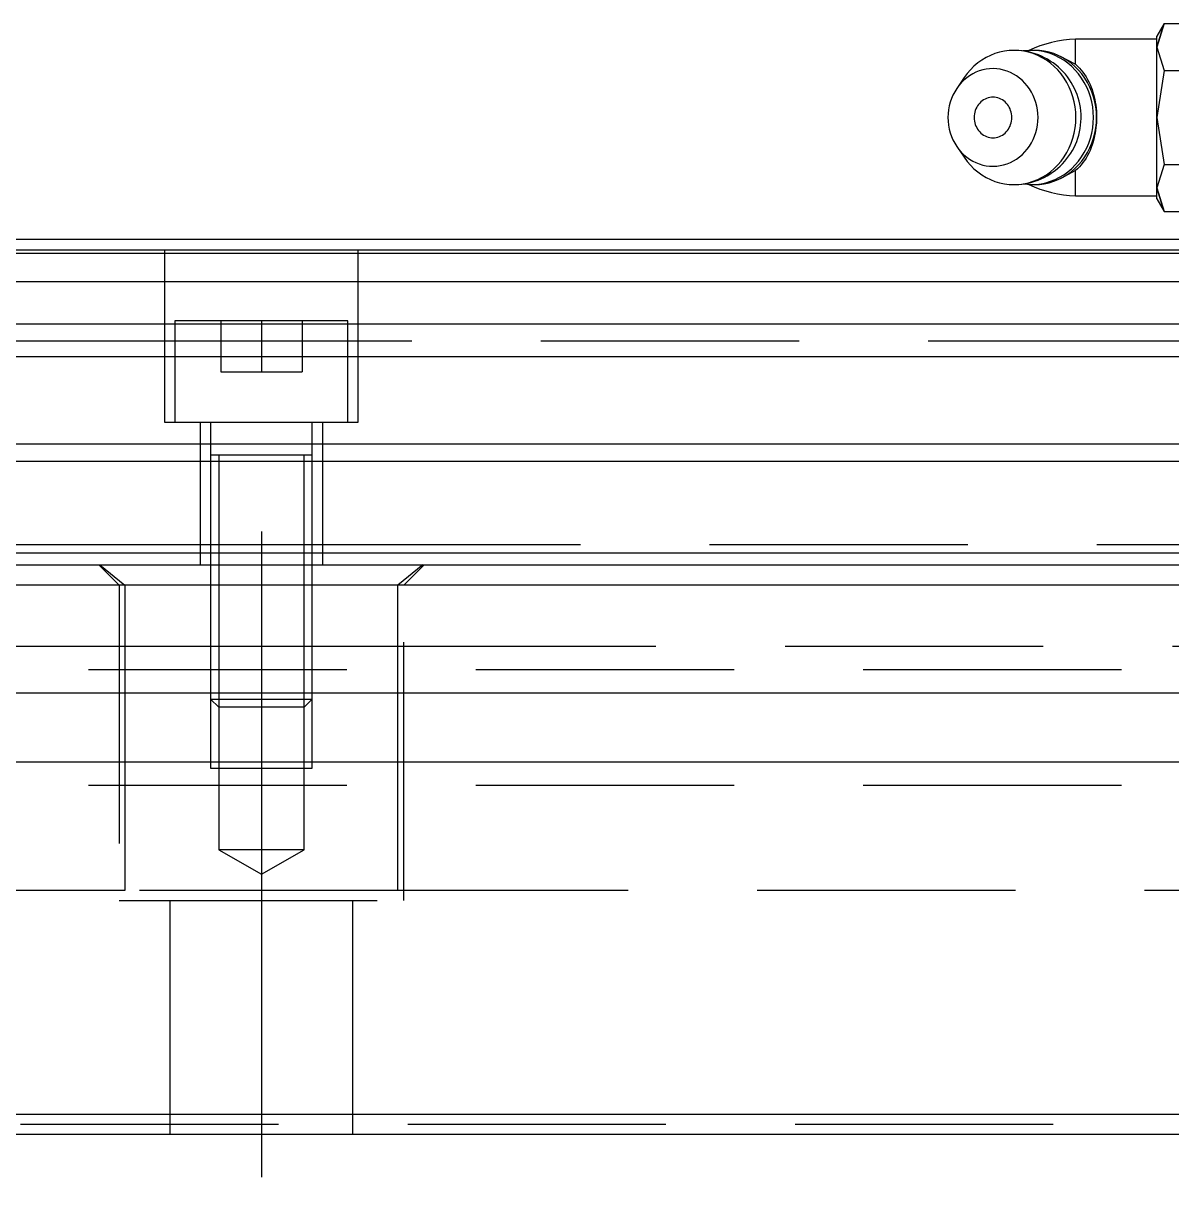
# Model space of a CAD drawing. Extents: x -16 to 1017, y -341 to 120.
# Drawn here: x 248.3 to 304.8, y -314.5 to -256.7 of the extents above; entities that cross this region are included whole.
import ezdxf

# ---------------------------------------------------------------- set-up
doc = ezdxf.new("R2010")
doc.units = 0
doc.linetypes.add('CENTER', pattern=[50.8, 31.75, -6.35, 6.35, -6.35])
doc.linetypes.add('DASHED', pattern=[19.05, 12.7, -6.35])
doc.layers.get('0').update_dxf_attribs({"linetype": 'CONTINUOUS'})
doc.layers.add('CENTER', color=1, linetype='CENTER')

msp = doc.modelspace()

# ---------------------------------------------------------------- linework, layer by layer
at = {"color": 7, "linetype": 'CONTINUOUS'}
for p, q in [((304.4, -256.731), (304.043, -257.35)), ((304.4, -256.731), (304.043, -257.886)), ((304.401, -256.73), (304.4, -256.731)), ((304.4, -256.731), (305.865, -256.731)), ((304.043, -257.5), (300.043, -257.5)), ((300.043, -258.737), (300.043, -257.5)), ((304.043, -257.886), (304.043, -257.35)), ((296.083, -258.209), (295.86, -258.297)), ((296.312, -258.14), (296.083, -258.209)), ((296.545, -258.09), (296.312, -258.14)), ((296.781, -258.06), (296.545, -258.09)), ((297.018, -258.05), (296.781, -258.06)), ((297.258, -258.06), (297.018, -258.05)), ((297.256, -258.059), (297.188, -258.054)), ((297.42, -258.074), (297.256, -258.059)), ((297.495, -258.091), (297.258, -258.06)), ((297.583, -258.099), (297.42, -258.074)), ((297.878, -258.05), (297.466, -258.08)), ((297.73, -258.141), (297.495, -258.091)), ((297.744, -258.131), (297.583, -258.099)), ((297.961, -258.211), (297.73, -258.141)), ((297.904, -258.171), (297.744, -258.131)), ((298.117, -258.06), (297.878, -258.05)), ((298.031, -258.05), (297.878, -258.05)), ((298.062, -258.219), (297.904, -258.171)), ((298.185, -258.301), (297.961, -258.211)), ((298.271, -258.06), (298.031, -258.05)), ((298.217, -258.275), (298.062, -258.219)), ((298.355, -258.091), (298.117, -258.06)), ((298.508, -258.091), (298.271, -258.06)), ((298.59, -258.141), (298.355, -258.091)), ((298.743, -258.141), (298.508, -258.091)), ((298.82, -258.212), (298.59, -258.141)), ((298.973, -258.212), (298.743, -258.141)), ((299.045, -258.301), (298.82, -258.212)), ((299.198, -258.301), (298.973, -258.212)), ((304.043, -261.35), (304.043, -257.886)), ((304.043, -257.886), (304.4, -259.041)), ((295.238, -258.671), (295.051, -258.829)), ((295.436, -258.529), (295.238, -258.671)), ((295.644, -258.404), (295.436, -258.529)), ((295.86, -258.297), (295.644, -258.404)), ((298.403, -258.41), (298.185, -258.301)), ((298.369, -258.339), (298.217, -258.275)), ((298.518, -258.41), (298.369, -258.339)), ((298.612, -258.536), (298.403, -258.41)), ((298.663, -258.489), (298.518, -258.41)), ((298.811, -258.68), (298.612, -258.536)), ((298.805, -258.575), (298.663, -258.489)), ((298.941, -258.668), (298.805, -258.575)), ((298.999, -258.841), (298.811, -258.68)), ((299.073, -258.768), (298.941, -258.668)), ((299.262, -258.41), (299.045, -258.301)), ((299.2, -258.874), (299.073, -258.768)), ((299.415, -258.41), (299.198, -258.301)), ((299.471, -258.536), (299.262, -258.41)), ((299.282, -258.341), (300.043, -258.737)), ((299.624, -258.536), (299.415, -258.41)), ((299.67, -258.68), (299.471, -258.536)), ((299.823, -258.68), (299.624, -258.536)), ((299.858, -258.841), (299.67, -258.68)), ((300.011, -258.841), (299.823, -258.68)), ((300.043, -258.737), (300.141, -258.828)), ((294.713, -259.19), (294.565, -259.391)), ((294.838, -259.296), (294.693, -259.399)), ((294.876, -259.003), (294.713, -259.19)), ((294.99, -259.205), (294.838, -259.296)), ((295.051, -258.829), (294.876, -259.003)), ((295.148, -259.128), (294.99, -259.205)), ((295.312, -259.063), (295.148, -259.128)), ((295.479, -259.013), (295.312, -259.063)), ((295.649, -258.978), (295.479, -259.013)), ((295.822, -258.957), (295.649, -258.978)), ((295.995, -258.95), (295.822, -258.957)), ((296.169, -258.958), (295.995, -258.95)), ((296.341, -258.981), (296.169, -258.958)), ((296.511, -259.018), (296.341, -258.981)), ((296.678, -259.07), (296.511, -259.018)), ((296.841, -259.136), (296.678, -259.07)), ((296.998, -259.215), (296.841, -259.136)), ((297.149, -259.307), (296.998, -259.215)), ((297.293, -259.412), (297.149, -259.307)), ((299.174, -259.016), (298.999, -258.841)), ((299.337, -259.207), (299.174, -259.016)), ((299.321, -258.986), (299.2, -258.874)), ((299.437, -259.105), (299.321, -258.986)), ((299.485, -259.41), (299.337, -259.207)), ((299.546, -259.229), (299.437, -259.105)), ((299.65, -259.358), (299.546, -259.229)), ((299.746, -259.492), (299.65, -259.358)), ((300.034, -259.017), (299.858, -258.841)), ((300.187, -259.017), (300.011, -258.841)), ((300.197, -259.207), (300.034, -259.017)), ((300.141, -258.828), (300.234, -258.924)), ((300.35, -259.207), (300.187, -259.017)), ((300.345, -259.41), (300.197, -259.207)), ((300.234, -258.924), (300.322, -259.024)), ((300.322, -259.024), (300.406, -259.128)), ((300.498, -259.41), (300.35, -259.207)), ((300.406, -259.128), (300.485, -259.237)), ((300.485, -259.237), (300.562, -259.354)), ((300.562, -259.354), (300.633, -259.476)), ((304.4, -259.041), (304.043, -261.35)), ((304.4, -259.041), (305.865, -259.041)), ((294.201, -259.925), (294.102, -260.083)), ((294.565, -259.391), (294.201, -259.925)), ((294.309, -259.779), (294.201, -259.925)), ((294.428, -259.642), (294.309, -259.779)), ((294.556, -259.515), (294.428, -259.642)), ((294.693, -259.399), (294.556, -259.515)), ((297.43, -259.529), (297.293, -259.412)), ((297.557, -259.657), (297.43, -259.529)), ((297.674, -259.795), (297.557, -259.657)), ((297.782, -259.943), (297.674, -259.795)), ((297.878, -260.099), (297.782, -259.943)), ((299.618, -259.626), (299.485, -259.41)), ((299.735, -259.852), (299.618, -259.626)), ((299.835, -260.087), (299.735, -259.852)), ((299.836, -259.631), (299.746, -259.492)), ((299.918, -259.774), (299.836, -259.631)), ((299.993, -259.921), (299.918, -259.774)), ((300.061, -260.072), (299.993, -259.921)), ((300.478, -259.626), (300.345, -259.41)), ((300.595, -259.852), (300.478, -259.626)), ((300.631, -259.626), (300.498, -259.41)), ((300.695, -260.087), (300.595, -259.852)), ((300.748, -259.852), (300.631, -259.626)), ((300.633, -259.476), (300.699, -259.602)), ((300.699, -259.602), (300.76, -259.733)), ((300.848, -260.087), (300.748, -259.852)), ((300.76, -259.733), (300.816, -259.867)), ((300.816, -259.867), (300.859, -259.982)), ((293.941, -260.422), (293.879, -260.6)), ((294.015, -260.249), (293.941, -260.422)), ((294.102, -260.083), (294.015, -260.249)), ((295.455, -260.531), (295.391, -260.584)), ((295.523, -260.484), (295.455, -260.531)), ((295.595, -260.444), (295.523, -260.484)), ((295.669, -260.41), (295.595, -260.444)), ((295.746, -260.384), (295.669, -260.41)), ((295.825, -260.365), (295.746, -260.384)), ((295.905, -260.354), (295.825, -260.365)), ((295.985, -260.35), (295.905, -260.354)), ((296.066, -260.354), (295.985, -260.35)), ((296.146, -260.365), (296.066, -260.354)), ((296.224, -260.384), (296.146, -260.365)), ((296.301, -260.41), (296.224, -260.384)), ((296.376, -260.444), (296.301, -260.41)), ((296.447, -260.484), (296.376, -260.444)), ((296.515, -260.531), (296.447, -260.484)), ((296.579, -260.584), (296.515, -260.531)), ((297.962, -260.263), (297.878, -260.099)), ((298.035, -260.434), (297.962, -260.263)), ((298.095, -260.61), (298.035, -260.434)), ((299.918, -260.33), (299.835, -260.087)), ((299.983, -260.58), (299.918, -260.33)), ((300.121, -260.226), (300.061, -260.072)), ((300.173, -260.382), (300.121, -260.226)), ((300.218, -260.541), (300.173, -260.382)), ((300.254, -260.701), (300.218, -260.541)), ((300.778, -260.33), (300.695, -260.087)), ((300.843, -260.58), (300.778, -260.33)), ((300.931, -260.33), (300.848, -260.087)), ((300.859, -259.982), (300.897, -260.099)), ((300.897, -260.099), (300.932, -260.219)), ((300.996, -260.58), (300.931, -260.33)), ((300.932, -260.219), (300.964, -260.34)), ((300.964, -260.34), (300.991, -260.464)), ((300.991, -260.464), (301.015, -260.59)), ((293.796, -260.97), (293.775, -261.16)), ((293.831, -260.783), (293.796, -260.97)), ((293.879, -260.6), (293.831, -260.783)), ((295.093, -261.091), (295.075, -261.176)), ((295.117, -261.008), (295.093, -261.091)), ((295.148, -260.927), (295.117, -261.008)), ((295.185, -260.85), (295.148, -260.927)), ((295.229, -260.776), (295.185, -260.85)), ((295.278, -260.707), (295.229, -260.776)), ((295.332, -260.643), (295.278, -260.707)), ((295.391, -260.584), (295.332, -260.643)), ((296.639, -260.643), (296.579, -260.584)), ((296.693, -260.707), (296.639, -260.643)), ((296.742, -260.776), (296.693, -260.707)), ((296.785, -260.85), (296.742, -260.776)), ((296.823, -260.927), (296.785, -260.85)), ((296.853, -261.008), (296.823, -260.927)), ((296.878, -261.091), (296.853, -261.008)), ((296.895, -261.176), (296.878, -261.091)), ((298.142, -260.791), (298.095, -260.61)), ((298.175, -260.976), (298.142, -260.791)), ((298.196, -261.162), (298.175, -260.976)), ((300.03, -260.834), (299.983, -260.58)), ((300.058, -261.091), (300.03, -260.834)), ((300.067, -261.35), (300.058, -261.091)), ((300.283, -260.864), (300.254, -260.701)), ((300.303, -261.027), (300.283, -260.864)), ((300.315, -261.19), (300.303, -261.027)), ((300.889, -260.834), (300.843, -260.58)), ((300.918, -261.091), (300.889, -260.834)), ((300.927, -261.35), (300.918, -261.091)), ((301.043, -260.834), (300.996, -260.58)), ((301.015, -260.59), (301.039, -260.74)), ((301.039, -260.74), (301.057, -260.89)), ((301.071, -261.091), (301.043, -260.834)), ((301.057, -260.89), (301.07, -261.043)), ((301.07, -261.043), (301.077, -261.196)), ((301.08, -261.35), (301.071, -261.091)), ((293.775, -261.16), (293.768, -261.35)), ((293.768, -261.35), (293.775, -261.54)), ((293.775, -261.54), (293.796, -261.73)), ((295.065, -261.263), (295.061, -261.35)), ((295.061, -261.35), (295.065, -261.437)), ((295.075, -261.176), (295.065, -261.263)), ((295.065, -261.437), (295.075, -261.524)), ((295.075, -261.524), (295.093, -261.609)), ((295.093, -261.609), (295.117, -261.692)), ((295.117, -261.692), (295.148, -261.773)), ((296.823, -261.773), (296.853, -261.692)), ((296.853, -261.692), (296.878, -261.609)), ((296.878, -261.609), (296.895, -261.524)), ((296.906, -261.263), (296.895, -261.176)), ((296.895, -261.524), (296.906, -261.437)), ((296.909, -261.35), (296.906, -261.263)), ((296.906, -261.437), (296.909, -261.35)), ((298.175, -261.724), (298.196, -261.538)), ((298.203, -261.35), (298.196, -261.162)), ((298.196, -261.538), (298.203, -261.35)), ((300.03, -261.866), (300.058, -261.609)), ((300.058, -261.609), (300.067, -261.35)), ((300.296, -261.734), (300.311, -261.571)), ((300.311, -261.571), (300.318, -261.407)), ((300.319, -261.35), (300.315, -261.19)), ((300.318, -261.407), (300.319, -261.35)), ((300.889, -261.866), (300.918, -261.609)), ((300.918, -261.609), (300.927, -261.35)), ((301.043, -261.866), (301.071, -261.609)), ((301.073, -261.606), (301.064, -261.734)), ((301.071, -261.609), (301.08, -261.35)), ((301.078, -261.478), (301.073, -261.606)), ((301.077, -261.196), (301.08, -261.35)), ((301.08, -261.353), (301.078, -261.478)), ((301.08, -261.35), (301.08, -261.353)), ((304.043, -261.35), (304.4, -263.659)), ((304.043, -264.814), (304.043, -261.35)), ((293.796, -261.73), (293.831, -261.917)), ((293.831, -261.917), (293.879, -262.1)), ((293.879, -262.1), (293.941, -262.278)), ((295.148, -261.773), (295.185, -261.85)), ((295.185, -261.85), (295.229, -261.924)), ((295.229, -261.924), (295.278, -261.993)), ((295.278, -261.993), (295.332, -262.057)), ((295.332, -262.057), (295.391, -262.116)), ((295.391, -262.116), (295.455, -262.169)), ((295.455, -262.169), (295.523, -262.216)), ((295.523, -262.216), (295.595, -262.256)), ((295.595, -262.256), (295.669, -262.29)), ((296.301, -262.29), (296.376, -262.256)), ((296.376, -262.256), (296.447, -262.216)), ((296.447, -262.216), (296.515, -262.169)), ((296.515, -262.169), (296.579, -262.116)), ((296.579, -262.116), (296.639, -262.057)), ((296.639, -262.057), (296.693, -261.993)), ((296.693, -261.993), (296.742, -261.924)), ((296.742, -261.924), (296.785, -261.85)), ((296.785, -261.85), (296.823, -261.773)), ((297.962, -262.437), (298.035, -262.266)), ((298.035, -262.266), (298.095, -262.09)), ((298.095, -262.09), (298.142, -261.909)), ((298.142, -261.909), (298.175, -261.724)), ((299.918, -262.37), (299.983, -262.12)), ((299.983, -262.12), (300.03, -261.866)), ((300.156, -262.372), (300.203, -262.215)), ((300.203, -262.215), (300.242, -262.056)), ((300.242, -262.056), (300.273, -261.896)), ((300.273, -261.896), (300.296, -261.734)), ((300.778, -262.37), (300.843, -262.12)), ((300.843, -262.12), (300.889, -261.866)), ((300.931, -262.37), (300.996, -262.12)), ((300.986, -262.261), (300.952, -262.409)), ((301.015, -262.11), (300.986, -262.261)), ((300.996, -262.12), (301.043, -261.866)), ((301.035, -261.985), (301.015, -262.11)), ((301.051, -261.86), (301.035, -261.985)), ((301.064, -261.734), (301.051, -261.86)), ((293.941, -262.278), (294.015, -262.451)), ((294.015, -262.451), (294.102, -262.617)), ((294.102, -262.617), (294.201, -262.775)), ((294.201, -262.775), (294.309, -262.921)), ((294.201, -262.775), (294.565, -263.309)), ((295.669, -262.29), (295.746, -262.316)), ((295.746, -262.316), (295.825, -262.335)), ((295.825, -262.335), (295.905, -262.346)), ((295.905, -262.346), (295.985, -262.35)), ((295.985, -262.35), (296.066, -262.346)), ((296.066, -262.346), (296.146, -262.335)), ((296.146, -262.335), (296.224, -262.316)), ((296.224, -262.316), (296.301, -262.29)), ((297.674, -262.905), (297.782, -262.757)), ((297.782, -262.757), (297.878, -262.601)), ((297.878, -262.601), (297.962, -262.437)), ((299.618, -263.074), (299.735, -262.848)), ((299.735, -262.848), (299.835, -262.613)), ((299.835, -262.613), (299.918, -262.37)), ((299.895, -262.968), (299.971, -262.824)), ((299.971, -262.824), (300.04, -262.677)), ((300.04, -262.677), (300.102, -262.526)), ((300.102, -262.526), (300.156, -262.372)), ((300.478, -263.074), (300.595, -262.848)), ((300.595, -262.848), (300.695, -262.613)), ((300.631, -263.074), (300.748, -262.848)), ((300.695, -262.613), (300.778, -262.37)), ((300.748, -262.848), (300.848, -262.613)), ((300.816, -262.833), (300.76, -262.967)), ((300.867, -262.695), (300.816, -262.833)), ((300.848, -262.613), (300.931, -262.37)), ((300.912, -262.553), (300.867, -262.695)), ((300.952, -262.409), (300.912, -262.553)), ((294.309, -262.921), (294.428, -263.058)), ((294.428, -263.058), (294.556, -263.185)), ((294.556, -263.185), (294.693, -263.301)), ((294.565, -263.309), (294.713, -263.51)), ((294.693, -263.301), (294.838, -263.404)), ((294.838, -263.404), (294.99, -263.495)), ((296.998, -263.485), (297.149, -263.393)), ((297.149, -263.393), (297.293, -263.288)), ((297.293, -263.288), (297.43, -263.171)), ((297.43, -263.171), (297.557, -263.043)), ((297.557, -263.043), (297.674, -262.905)), ((299.337, -263.493), (299.485, -263.29)), ((299.485, -263.29), (299.618, -263.074)), ((299.521, -263.501), (299.624, -263.375)), ((299.624, -263.375), (299.721, -263.244)), ((299.721, -263.244), (299.811, -263.108)), ((299.811, -263.108), (299.895, -262.968)), ((300.197, -263.493), (300.345, -263.29)), ((300.345, -263.29), (300.478, -263.074)), ((300.35, -263.493), (300.498, -263.29)), ((300.562, -263.346), (300.485, -263.463)), ((300.498, -263.29), (300.631, -263.074)), ((300.633, -263.224), (300.562, -263.346)), ((300.699, -263.098), (300.633, -263.224)), ((300.76, -262.967), (300.699, -263.098)), ((294.713, -263.51), (294.876, -263.697)), ((294.876, -263.697), (295.051, -263.871)), ((294.99, -263.495), (295.148, -263.572)), ((295.051, -263.871), (295.238, -264.029)), ((295.148, -263.572), (295.312, -263.637)), ((295.312, -263.637), (295.479, -263.687)), ((295.479, -263.687), (295.649, -263.722)), ((295.649, -263.722), (295.822, -263.743)), ((295.822, -263.743), (295.995, -263.75)), ((295.995, -263.75), (296.169, -263.742)), ((296.169, -263.742), (296.341, -263.719)), ((296.341, -263.719), (296.511, -263.682)), ((296.511, -263.682), (296.678, -263.63)), ((296.678, -263.63), (296.841, -263.564)), ((296.841, -263.564), (296.998, -263.485)), ((298.811, -264.02), (298.999, -263.859)), ((298.92, -264.047), (299.051, -263.95)), ((298.999, -263.859), (299.174, -263.683)), ((299.051, -263.95), (299.177, -263.847)), ((299.174, -263.683), (299.337, -263.493)), ((299.177, -263.847), (299.297, -263.737)), ((300.043, -263.963), (299.283, -264.359)), ((299.297, -263.737), (299.412, -263.622)), ((299.412, -263.622), (299.521, -263.501)), ((299.67, -264.02), (299.858, -263.859)), ((299.823, -264.02), (300.011, -263.859)), ((299.858, -263.859), (300.034, -263.683)), ((300.011, -263.859), (300.187, -263.683)), ((300.034, -263.683), (300.197, -263.493)), ((300.141, -263.872), (300.043, -263.963)), ((300.043, -265.2), (300.043, -263.963)), ((300.234, -263.776), (300.141, -263.872)), ((300.187, -263.683), (300.35, -263.493)), ((300.322, -263.676), (300.234, -263.776)), ((300.406, -263.572), (300.322, -263.676)), ((300.485, -263.463), (300.406, -263.572)), ((304.4, -263.659), (304.043, -264.814)), ((304.4, -263.659), (305.743, -263.659)), ((295.238, -264.029), (295.437, -264.171)), ((295.437, -264.171), (295.644, -264.296)), ((295.644, -264.296), (295.86, -264.403)), ((295.86, -264.403), (296.084, -264.491)), ((296.084, -264.491), (296.312, -264.56)), ((296.312, -264.56), (296.545, -264.61)), ((297.496, -264.609), (297.73, -264.559)), ((297.572, -264.603), (297.733, -264.572)), ((297.73, -264.559), (297.961, -264.488)), ((297.733, -264.572), (297.892, -264.532)), ((297.892, -264.532), (298.048, -264.485)), ((297.961, -264.488), (298.185, -264.399)), ((298.048, -264.485), (298.202, -264.431)), ((298.185, -264.399), (298.403, -264.29)), ((298.202, -264.431), (298.353, -264.368)), ((298.353, -264.368), (298.501, -264.299)), ((298.355, -264.609), (298.59, -264.559)), ((298.403, -264.29), (298.612, -264.164)), ((298.501, -264.299), (298.645, -264.222)), ((298.508, -264.609), (298.743, -264.559)), ((298.59, -264.559), (298.82, -264.488)), ((298.612, -264.164), (298.811, -264.02)), ((298.645, -264.222), (298.784, -264.138)), ((298.743, -264.559), (298.973, -264.488)), ((298.784, -264.138), (298.92, -264.047)), ((298.82, -264.488), (299.045, -264.399)), ((298.973, -264.488), (299.198, -264.399)), ((299.045, -264.399), (299.262, -264.29)), ((299.198, -264.399), (299.415, -264.29)), ((299.262, -264.29), (299.471, -264.164)), ((299.415, -264.29), (299.624, -264.164)), ((299.471, -264.164), (299.67, -264.02)), ((299.624, -264.164), (299.823, -264.02)), ((296.545, -264.61), (296.781, -264.64)), ((296.781, -264.64), (297.019, -264.65)), ((297.019, -264.65), (297.258, -264.64)), ((297.186, -264.646), (297.247, -264.642)), ((297.247, -264.642), (297.41, -264.627)), ((297.258, -264.64), (297.496, -264.609)), ((297.41, -264.627), (297.572, -264.603)), ((297.466, -264.62), (297.878, -264.65)), ((297.878, -264.65), (298.117, -264.64)), ((297.878, -264.65), (298.031, -264.65)), ((298.031, -264.65), (298.271, -264.64)), ((298.117, -264.64), (298.355, -264.609)), ((298.271, -264.64), (298.508, -264.609)), ((304.043, -265.35), (304.043, -264.814)), ((304.043, -264.814), (304.4, -265.969)), ((300.043, -265.2), (304.043, -265.2)), ((304.043, -265.35), (304.4, -265.969)), ((304.4, -265.969), (304.401, -265.97)), ((304.4, -265.969), (305.533, -265.969)), ((305.5, -267.35), (28, -267.35)), ((0, -267.85), (305.5, -267.85)), ((0, -268.014), (305.5, -268.014)), ((0, -269.412), (305.5, -269.412)), ((0, -271.488), (305.5, -271.488)), ((0, -273.109), (305.5, -273.109)), ((0, -277.402), (305.5, -277.402)), ((0, -278.25), (760, -278.25)), ((0, -282.75), (760, -282.75)), ((1, -283.35), (759, -283.35)), ((758, -284.35), (2, -284.35)), ((758, -289.65), (2, -289.65)), ((758, -293.05), (2, -293.05)), ((2, -310.35), (758, -310.35)), ((759, -311.35), (1, -311.35))]:
    msp.add_line(p, q, dxfattribs=at)
at = {"color": 3, "linetype": 'DASHED'}
for p, q in [((304.043, -257.886), (304.4, -256.731)), ((304.4, -265.969), (304.043, -264.814)), ((255.25, -276.35), (255.25, -267.85)), ((264.75, -267.85), (264.75, -276.35)), ((255.75, -271.35), (255.75, -276.35)), ((264.25, -271.35), (255.75, -271.35)), ((258, -271.35), (258, -273.85)), ((260, -271.35), (260, -273.85)), ((262, -271.35), (262, -273.85)), ((264.25, -276.35), (264.25, -271.35)), ((255.25, -272.35), (204.75, -272.35)), ((255.75, -272.35), (255.25, -272.35)), ((264.25, -272.35), (255.75, -272.35)), ((264.75, -272.35), (264.25, -272.35)), ((305.5, -272.35), (264.75, -272.35)), ((258, -273.85), (260, -273.85)), ((260, -273.85), (262, -273.85)), ((264.75, -276.35), (255.25, -276.35)), ((257, -283.35), (257, -276.35)), ((257.5, -276.35), (257.5, -277.95)), ((262.5, -277.95), (262.5, -276.35)), ((263, -276.35), (263, -283.35)), ((257.5, -277.945), (257.5, -277.95)), ((262.5, -277.95), (257.5, -277.95)), ((262.5, -277.95), (257.5, -277.95)), ((262.5, -277.95), (257.5, -277.95)), ((257.5, -277.95), (257.5, -277.955)), ((257.5, -277.95), (257.5, -283.35)), ((257.9, -277.95), (257.9, -283.35)), ((262.1, -283.35), (262.1, -277.95)), ((262.5, -277.95), (262.5, -277.945)), ((262.5, -277.955), (262.5, -277.95)), ((262.5, -283.35), (262.5, -277.95)), ((247, -282.35), (257, -282.35)), ((257, -282.35), (257.5, -282.35)), ((257.5, -282.35), (257.9, -282.35)), ((257.9, -282.35), (262.1, -282.35)), ((262.1, -282.35), (262.5, -282.35)), ((262.5, -282.35), (263, -282.35)), ((263, -282.35), (317, -282.35)), ((252, -283.35), (253, -284.35)), ((252.063, -283.35), (253.292, -284.35)), ((257.5, -283.35), (257.5, -289.65)), ((257.5, -283.35), (257.5, -289.65)), ((257.9, -283.35), (257.9, -289.65)), ((262.1, -289.65), (262.1, -283.35)), ((262.5, -289.65), (262.5, -283.35)), ((262.5, -289.65), (262.5, -283.35)), ((267.937, -283.35), (266.708, -284.35)), ((267, -284.35), (268, -283.35)), ((253, -284.35), (253, -299.85)), ((253.292, -284.35), (253.292, -289.65)), ((266.708, -289.65), (266.708, -284.35)), ((267, -299.85), (267, -284.35)), ((247, -287.35), (253.292, -287.35)), ((253.292, -287.35), (257.5, -287.35)), ((257.5, -287.35), (257.9, -287.35)), ((257.9, -287.35), (262.1, -287.35)), ((262.1, -287.35), (262.5, -287.35)), ((262.5, -287.35), (266.708, -287.35)), ((266.708, -287.35), (317.5, -287.35)), ((759.5, -288.5), (0.5, -288.5)), ((253.292, -289.65), (253.292, -293.05)), ((257.5, -289.65), (257.5, -289.95)), ((257.5, -289.65), (257.5, -289.95)), ((257.5, -289.95), (257.9, -290.35)), ((257.5, -289.95), (257.5, -293.05)), ((257.5, -289.95), (262.5, -289.95)), ((257.9, -289.65), (257.9, -290.35)), ((262.1, -290.35), (262.1, -289.65)), ((262.1, -290.35), (262.5, -289.95)), ((262.5, -289.95), (262.5, -289.65)), ((262.5, -289.95), (262.5, -289.65)), ((262.5, -293.05), (262.5, -289.95)), ((266.708, -293.05), (266.708, -289.65)), ((257.9, -290.35), (257.9, -293.35)), ((262.1, -290.35), (257.9, -290.35)), ((262.1, -293.35), (262.1, -290.35)), ((253.292, -293.05), (253.292, -299.35)), ((257.5, -293.05), (257.5, -293.35)), ((257.5, -293.35), (262.5, -293.35)), ((257.9, -293.35), (257.9, -297.35)), ((262.1, -297.35), (262.1, -293.35)), ((262.5, -293.35), (262.5, -293.05)), ((266.708, -299.35), (266.708, -293.05)), ((759.5, -294.2), (0.5, -294.2)), ((257.9, -297.35), (260, -298.562)), ((262.1, -297.35), (257.9, -297.35)), ((260, -298.562), (262.1, -297.35)), ((253.292, -299.35), (146.708, -299.35)), ((266.708, -299.35), (253.292, -299.35)), ((373.292, -299.35), (266.708, -299.35)), ((253, -299.85), (267, -299.85)), ((255.5, -299.85), (255.5, -311.35)), ((264.5, -311.35), (264.5, -299.85)), ((0.5, -310.85), (759.5, -310.85))]:
    msp.add_line(p, q, dxfattribs=at)
at = {"color": 7, "linetype": 'CONTINUOUS'}
for centre, start, end in [((300.271, -263.496), 92.17859, 114.894), ((300.271, -259.204), 245.106, 267.82141)]:
    msp.add_arc(centre, 6, start, end, dxfattribs=at)
at = {"layer": 'CENTER', "color": 1, "linetype": 'CENTER'}
msp.add_line((260, -281.7), (260, -314.5), dxfattribs=at)

doc.saveas('drawing.dxf')
